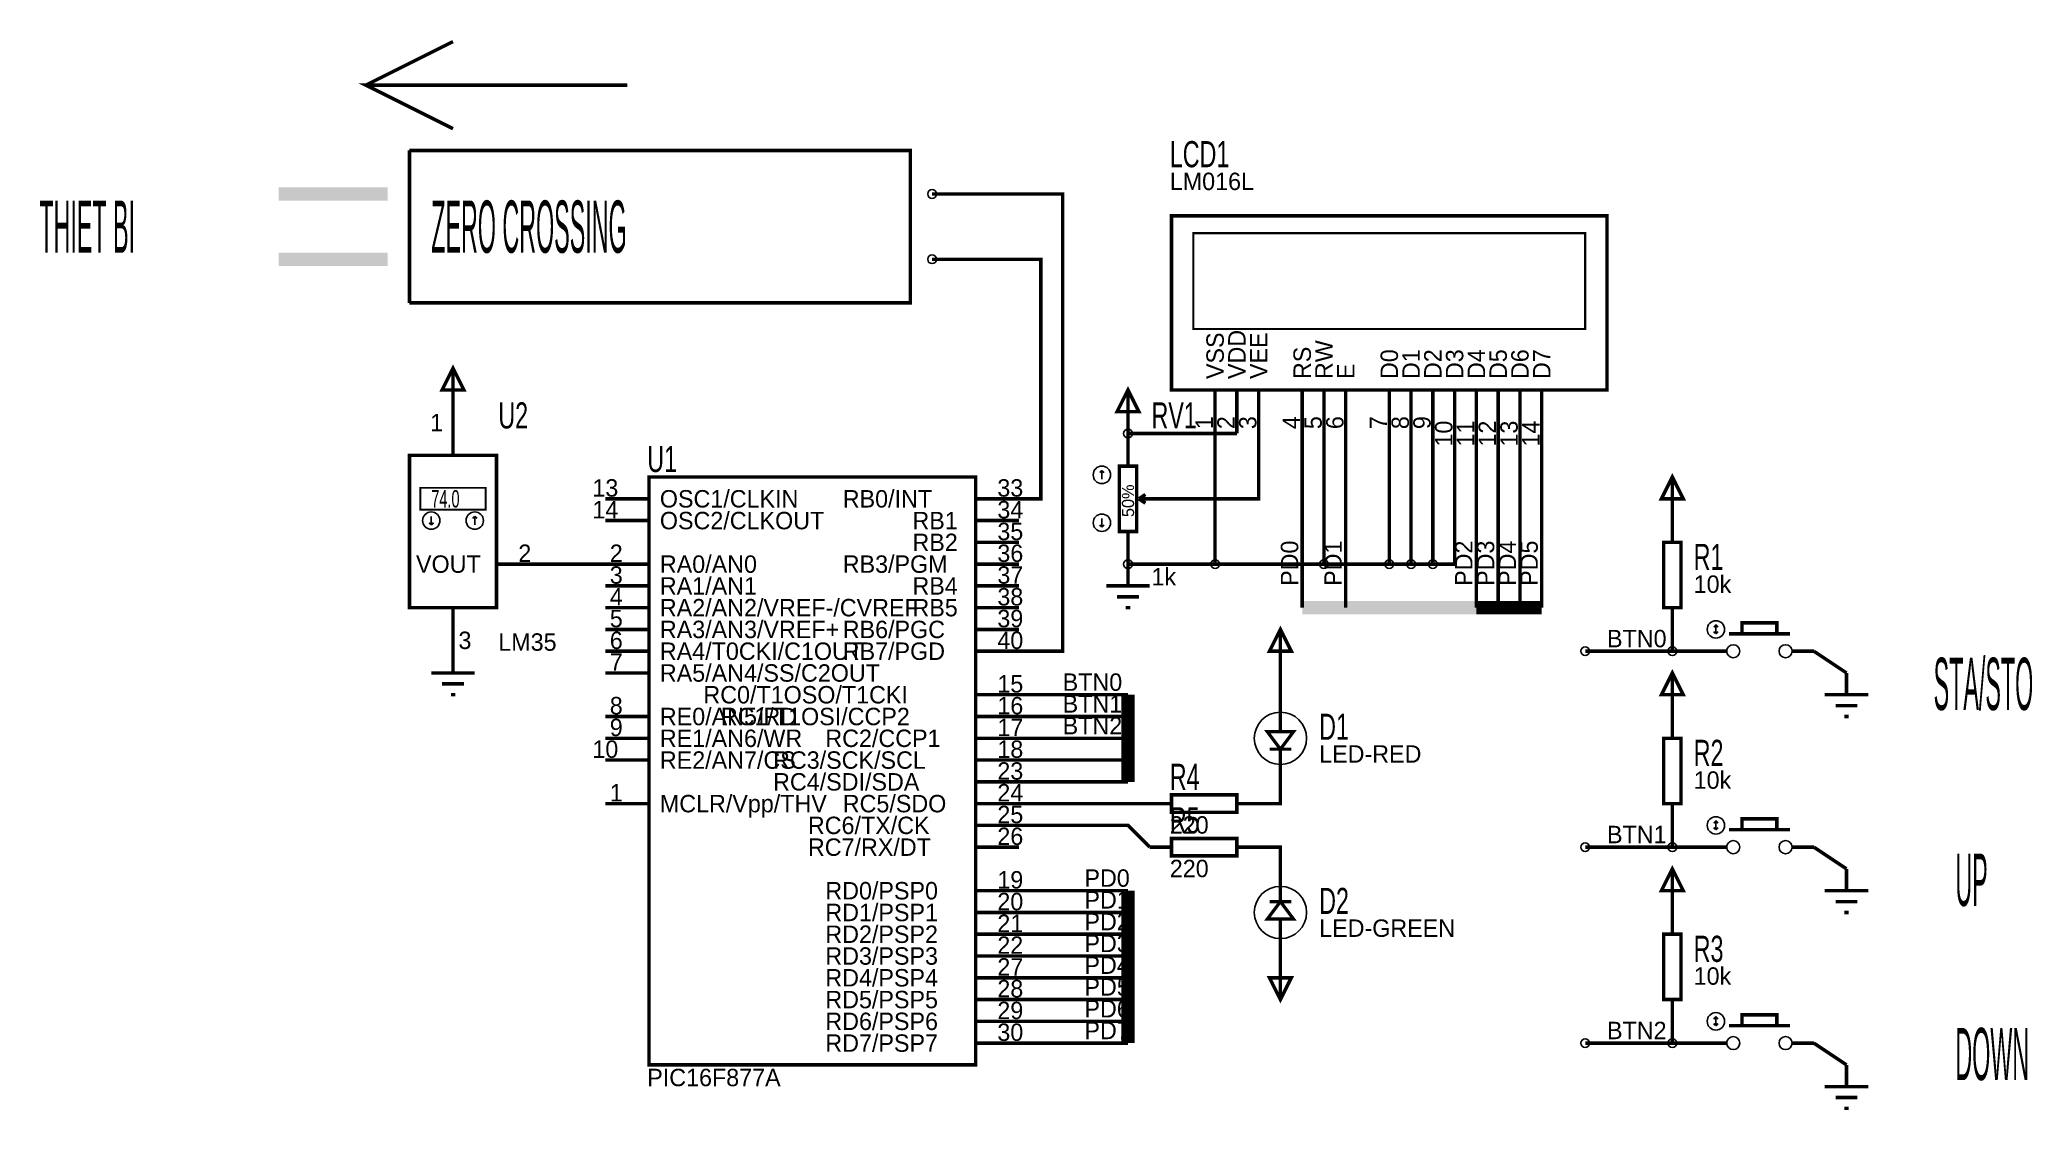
# Model space of a CAD drawing. Header units: inches. Extents: x -5 to 4.15, y -2.91 to 2.01.
import ezdxf

# ---------------------------------------------------------------- set-up
doc = ezdxf.new("R2010")
doc.units = ezdxf.units.IN
doc.layers.get('0').update_dxf_attribs({"linetype": 'CONTINUOUS'})
doc.layers.add('1', color=1, linetype='CONTINUOUS')
doc.layers.add('2', color=2, linetype='CONTINUOUS')

msp = doc.modelspace()

# ---------------------------------------------------------------- linework, layer by layer
for points, const_width in [([(-3.5, 1.8), (-3.1, 2)], 0.016), ([(-2.3, 1.8), (-3.5, 1.8), (-3.1, 1.6)], 0.016), ([(-3.3, 1.5), (-1, 1.5), (-1, 0.8), (-3.3, 0.8)], 0.016), ([(-3.3, 1.5), (-3.3, 0.8)], 0.016), ([(-3.4, 1.3), (-3.9, 1.3)], 0.06), ([(-0.9, 1.3), (-0.3, 1.3), (-0.3, -0.8), (-0.5, -0.8)], 0.016), ([(0.2, 0.4), (2.2, 0.4), (2.2, 1.2), (0.2, 1.2), (0.2, 0.4)], 0.016), ([(0.3, 0.68), (2.1, 0.68), (2.1, 1.12), (0.3, 1.12), (0.3, 0.68)], 0.01), ([(-3.9, 1), (-3.4, 1)], 0.06), ([(-0.9, 1), (-0.4, 1), (-0.4, -0.1), (-0.5, -0.1)], 0.016), ([(-3.15, 0.4), (-3.1, 0.5), (-3.05, 0.4), (-3.15, 0.4)], 0.016), ([(-3.1, 0.3), (-3.1, 0.5)], 0.016), ([(-0.05, 0.3), (0, 0.4), (0.05, 0.3), (-0.05, 0.3)], 0.016), ([(0, 0.2), (0, 0.4)], 0.016), ([(0.4, 0.2), (0.4, 0.4)], 0.016), ([(0.5, 0.2), (0.5, 0.4)], 0.016), ([(0.6, 0.2), (0.6, 0.4)], 0.016), ([(0.8, 0.2), (0.8, 0.4)], 0.016), ([(0.9, 0.2), (0.9, 0.4)], 0.016), ([(1, 0.2), (1, 0.4)], 0.016), ([(1.2, 0.2), (1.2, 0.4)], 0.016), ([(1.3, 0.2), (1.3, 0.4)], 0.016), ([(1.4, 0.2), (1.4, 0.4)], 0.016), ([(1.5, 0.2), (1.5, 0.4)], 0.016), ([(1.6, 0.2), (1.6, 0.4)], 0.016), ([(1.7, 0.2), (1.7, 0.4)], 0.016), ([(1.8, 0.2), (1.8, 0.4)], 0.016), ([(1.9, 0.2), (1.9, 0.4)], 0.016), ([(-3.1, 0.3), (-3.1, 0.3)], 0.016), ([(-3.1, 0.3), (-3.1, 0.1)], 0.016), ([(0, 0.2), (0, 0.2)], 0.016), ([(0.5, 0.2), (0, 0.2), (0, 0.2)], 0.016), ([(0, 0.2), (0, 0.1)], 0.016), ([(0.6, 0.2), (0.6, -0.1), (0.2, -0.1)], 0.016), ([(0.4, 0.2), (0.4, -0.4)], 0.016), ([(0.8, 0.2), (0.8, -0.6)], 0.016), ([(0.9, 0.2), (0.9, -0.4)], 0.016), ([(1, 0.2), (1, -0.6)], 0.016), ([(1.3, 0.2), (1.3, -0.4), (1.2, -0.4)], 0.016), ([(1.2, 0.2), (1.2, -0.4)], 0.016), ([(1.4, 0.2), (1.4, -0.4), (1.3, -0.4)], 0.016), ([(1.5, 0.2), (1.5, -0.4), (1.4, -0.4)], 0.016), ([(1.6, 0.2), (1.6, -0.6)], 0.016), ([(1.7, 0.2), (1.7, -0.6)], 0.016), ([(1.8, 0.2), (1.8, -0.6)], 0.016), ([(1.9, 0.2), (1.9, -0.6)], 0.016), ([(-3.3, -0.6), (-2.9, -0.6), (-2.9, 0.1), (-3.3, 0.1), (-3.3, -0.6)], 0.016), ([(0, 0.05), (0, 0.1)], 0.016), ([(-2.2, -2.7), (-0.7, -2.7), (-0.7, 0), (-2.2, 0), (-2.2, -2.7)], 0.016), ([(-0.12, 0.03), (-0.13, 0.02)], 0.008), ([(-0.12, 0.03), (-0.11, 0.02)], 0.008), ([(-0.12, 0.03), (-0.12, -0.01)], 0.008), ([(-0.04, -0.25), (0.04, -0.25), (0.04, 0.05), (-0.04, 0.05), (-0.04, -0.25)], 0.016), ([(2.55, -0.1), (2.5, 0), (2.45, -0.1), (2.55, -0.1)], 0.016), ([(2.5, -0.2), (2.5, 0)], 0.016), ([(-3.25, -0.15), (-2.95, -0.15), (-2.95, -0.05), (-3.25, -0.05), (-3.25, -0.15)], 0.008), ([(0.05, -0.1), (0.08, -0.08)], 0.016), ([(-3.2, -0.22), (-3.2, -0.18)], 0.008), ([(-3, -0.18), (-3.01, -0.19)], 0.008), ([(-3, -0.18), (-2.99, -0.19)], 0.008), ([(-3, -0.18), (-3, -0.22)], 0.008), ([(-2.4, -0.1), (-2.2, -0.1)], 0.016), ([(-0.5, -0.1), (-0.7, -0.1)], 0.016), ([(0.05, -0.1), (0.08, -0.12)], 0.016), ([(0.05, -0.1), (0.1, -0.1)], 0.016), ([(0.2, -0.1), (0.1, -0.1)], 0.016), ([(-3.2, -0.22), (-3.21, -0.21)], 0.008), ([(-3.2, -0.22), (-3.19, -0.21)], 0.008), ([(-2.4, -0.2), (-2.2, -0.2)], 0.016), ([(-0.5, -0.2), (-0.7, -0.2)], 0.016), ([(-0.12, -0.23), (-0.13, -0.22)], 0.008), ([(-0.12, -0.23), (-0.12, -0.19)], 0.008), ([(-0.12, -0.23), (-0.11, -0.22)], 0.008), ([(0, -0.3), (0, -0.25)], 0.016), ([(2.5, -0.2), (2.5, -0.2)], 0.016), ([(2.5, -0.2), (2.5, -0.3)], 0.016), ([(-0.5, -0.3), (-0.7, -0.3)], 0.016), ([(0, -0.4), (0, -0.3)], 0.016), ([(2.46, -0.6), (2.54, -0.6), (2.54, -0.3), (2.46, -0.3), (2.46, -0.6)], 0.016), ([(-2.7, -0.4), (-2.9, -0.4)], 0.016), ([(-2.4, -0.4), (-2.7, -0.4)], 0.016), ([(-2.4, -0.4), (-2.2, -0.4)], 0.016), ([(-0.5, -0.4), (-0.7, -0.4)], 0.016), ([(0, -0.4), (0, -0.4), (0, -0.4)], 0.016), ([(0, -0.4), (0.4, -0.4)], 0.016), ([(0, -0.4), (0, -0.5)], 0.016), ([(0.4, -0.4), (0.9, -0.4)], 0.016), ([(1.2, -0.4), (0.9, -0.4)], 0.016), ([(-2.4, -0.5), (-2.2, -0.5)], 0.016), ([(-0.5, -0.5), (-0.7, -0.5)], 0.016), ([(-0.1, -0.5), (0.1, -0.5)], 0.016), ([(-0.05, -0.55), (0.05, -0.55)], 0.016), ([(-3.1, -0.8), (-3.1, -0.6)], 0.016), ([(-2.4, -0.6), (-2.2, -0.6)], 0.016), ([(-0.5, -0.6), (-0.7, -0.6)], 0.016), ([(-0.01, -0.6), (0.01, -0.6)], 0.016), ([(0.8, -0.6), (1, -0.6)], 0.06), ([(1.6, -0.6), (1, -0.6)], 0.06), ([(1.7, -0.6), (1.6, -0.6)], 0.06), ([(1.8, -0.6), (1.7, -0.6)], 0.06), ([(1.9, -0.6), (1.8, -0.6)], 0.06), ([(2.5, -0.7), (2.5, -0.6)], 0.016), ([(-2.4, -0.7), (-2.2, -0.7)], 0.016), ([(-0.5, -0.7), (-0.7, -0.7)], 0.016), ([(0.65, -0.8), (0.7, -0.7), (0.75, -0.8), (0.65, -0.8)], 0.016), ([(0.7, -0.9), (0.7, -0.7)], 0.016), ([(2.5, -0.7), (2.5, -0.8)], 0.016), ([(2.71, -0.69), (2.7, -0.68), (2.69, -0.69)], 0.008), ([(2.7, -0.72), (2.69, -0.71)], 0.008), ([(2.7, -0.72), (2.7, -0.68)], 0.008), ([(2.7, -0.72), (2.71, -0.71)], 0.008), ([(3.04, -0.72), (2.76, -0.72)], 0.016), ([(2.82, -0.72), (2.98, -0.72), (2.98, -0.67), (2.82, -0.67), (2.82, -0.72)], 0.016), ([(-3.1, -0.8), (-3.1, -0.8)], 0.016), ([(-3.1, -0.8), (-3.1, -0.9)], 0.016), ([(-2.4, -0.8), (-2.2, -0.8)], 0.016), ([(-0.5, -0.8), (-0.7, -0.8)], 0.016), ([(2.65, -0.8), (2.5, -0.8), (2.1, -0.8)], 0.016), ([(2.65, -0.8), (2.75, -0.8)], 0.016), ([(3.15, -0.8), (3.05, -0.8)], 0.016), ([(3.15, -0.8), (3.3, -0.9)], 0.016), ([(-3.2, -0.9), (-3, -0.9)], 0.016), ([(-2.4, -0.9), (-2.2, -0.9)], 0.016), ([(0.7, -1), (0.7, -0.9)], 0.016), ([(2.55, -1), (2.5, -0.9), (2.45, -1), (2.55, -1)], 0.016), ([(2.5, -1.1), (2.5, -0.9)], 0.016), ([(3.3, -0.9), (3.3, -1)], 0.016), ([(-3.15, -0.95), (-3.05, -0.95)], 0.016), ([(-3.11, -1), (-3.09, -1)], 0.016), ([(-0.5, -1), (-0.7, -1)], 0.016), ([(-0.5, -1), (0, -1)], 0.016), ([(0, -1), (0, -1.1)], 0.06), ([(0.7, -1), (0.7, -1.1)], 0.016), ([(3.4, -1), (3.2, -1)], 0.016), ([(-2.4, -1.1), (-2.2, -1.1)], 0.016), ([(-0.5, -1.1), (-0.7, -1.1)], 0.016), ([(-0.5, -1.1), (0, -1.1)], 0.016), ([(0, -1.1), (0, -1.2)], 0.06), ([(0.7, -1.1), (0.7, -1.17)], 0.016), ([(2.5, -1.1), (2.5, -1.1)], 0.016), ([(2.5, -1.1), (2.5, -1.2)], 0.016), ([(3.35, -1.05), (3.25, -1.05)], 0.016), ([(3.31, -1.1), (3.29, -1.1)], 0.016), ([(0, -1.3), (0, -1.2)], 0.06), ([(0.7, -1.25), (0.64, -1.17), (0.76, -1.17), (0.7, -1.25)], 0.015), ([(-2.4, -1.2), (-2.2, -1.2)], 0.016), ([(-0.5, -1.2), (-0.7, -1.2)], 0.016), ([(-0.5, -1.2), (0, -1.2)], 0.016), ([(0, -1.3), (0, -1.4)], 0.06), ([(0.75, -1.25), (0.65, -1.25)], 0.015), ([(0.7, -1.25), (0.7, -1.3)], 0.016), ([(2.46, -1.5), (2.54, -1.5), (2.54, -1.2), (2.46, -1.2), (2.46, -1.5)], 0.016), ([(-2.4, -1.3), (-2.2, -1.3)], 0.016), ([(-0.5, -1.3), (-0.7, -1.3)], 0.016), ([(-0.5, -1.3), (0, -1.3)], 0.016), ([(0.7, -1.4), (0.7, -1.3)], 0.016), ([(-0.5, -1.4), (-0.7, -1.4)], 0.016), ([(-0.5, -1.4), (0, -1.4)], 0.016), ([(0.2, -1.54), (0.5, -1.54), (0.5, -1.46), (0.2, -1.46), (0.2, -1.54)], 0.016), ([(0.7, -1.4), (0.7, -1.5), (0.6, -1.5)], 0.016), ([(-2.4, -1.5), (-2.2, -1.5)], 0.016), ([(-0.5, -1.5), (-0.7, -1.5)], 0.016), ([(-0.5, -1.5), (0.1, -1.5)], 0.016), ([(0.1, -1.5), (0.2, -1.5)], 0.016), ([(0.6, -1.5), (0.5, -1.5)], 0.016), ([(2.5, -1.6), (2.5, -1.5)], 0.016), ([(-0.5, -1.6), (-0.7, -1.6)], 0.016), ([(-0.5, -1.6), (0, -1.6), (0.1, -1.7)], 0.016), ([(2.5, -1.6), (2.5, -1.7)], 0.016), ([(2.71, -1.59), (2.7, -1.58), (2.69, -1.59)], 0.008), ([(2.7, -1.62), (2.69, -1.61)], 0.008), ([(2.7, -1.62), (2.7, -1.58)], 0.008), ([(2.7, -1.62), (2.71, -1.61)], 0.008), ([(3.04, -1.62), (2.76, -1.62)], 0.016), ([(2.82, -1.62), (2.98, -1.62), (2.98, -1.57), (2.82, -1.57), (2.82, -1.62)], 0.016), ([(-0.5, -1.7), (-0.7, -1.7)], 0.016), ([(0.1, -1.7), (0.2, -1.7)], 0.016), ([(0.2, -1.74), (0.5, -1.74), (0.5, -1.66), (0.2, -1.66), (0.2, -1.74)], 0.016), ([(0.6, -1.7), (0.5, -1.7)], 0.016), ([(0.6, -1.7), (0.7, -1.7), (0.7, -1.8)], 0.016), ([(2.65, -1.7), (2.5, -1.7), (2.1, -1.7)], 0.016), ([(2.65, -1.7), (2.75, -1.7)], 0.016), ([(3.15, -1.7), (3.05, -1.7)], 0.016), ([(3.15, -1.7), (3.3, -1.8)], 0.016), ([(0.7, -1.8), (0.7, -1.9)], 0.016), ([(2.55, -1.9), (2.5, -1.8), (2.45, -1.9), (2.55, -1.9)], 0.016), ([(2.5, -2), (2.5, -1.8)], 0.016), ([(3.3, -1.8), (3.3, -1.9)], 0.016), ([(-0.5, -1.9), (-0.7, -1.9)], 0.016), ([(-0.5, -1.9), (0, -1.9)], 0.016), ([(0, -1.9), (0, -2)], 0.06), ([(0.7, -1.95), (0.7, -1.9)], 0.016), ([(3.4, -1.9), (3.2, -1.9)], 0.016), ([(-0.5, -2), (-0.7, -2)], 0.016), ([(-0.5, -2), (0, -2)], 0.016), ([(0, -2), (0, -2.1)], 0.06), ([(0.7, -1.95), (0.76, -2.03), (0.64, -2.03), (0.7, -1.95)], 0.015), ([(0.65, -1.95), (0.75, -1.95)], 0.015), ([(2.5, -2), (2.5, -2)], 0.016), ([(2.5, -2), (2.5, -2.1)], 0.016), ([(3.35, -1.95), (3.25, -1.95)], 0.016), ([(3.31, -2), (3.29, -2)], 0.016), ([(-0.5, -2.1), (-0.7, -2.1)], 0.016), ([(-0.5, -2.1), (0, -2.1)], 0.016), ([(0, -2.1), (0, -2.2)], 0.06), ([(0.7, -2.1), (0.7, -2.03)], 0.016), ([(0.7, -2.2), (0.7, -2.1)], 0.016), ([(2.46, -2.4), (2.54, -2.4), (2.54, -2.1), (2.46, -2.1), (2.46, -2.4)], 0.016), ([(-0.5, -2.2), (-0.7, -2.2)], 0.016), ([(-0.5, -2.2), (0, -2.2)], 0.016), ([(0, -2.2), (0, -2.3)], 0.06), ([(0.7, -2.2), (0.7, -2.2)], 0.016), ([(0.7, -2.2), (0.7, -2.4)], 0.016), ([(0, -2.3), (0, -2.4)], 0.06), ([(-0.5, -2.3), (-0.7, -2.3)], 0.016), ([(-0.5, -2.3), (0, -2.3)], 0.016), ([(0, -2.4), (0, -2.5)], 0.06), ([(0.75, -2.3), (0.7, -2.4), (0.65, -2.3), (0.75, -2.3)], 0.016), ([(-0.5, -2.4), (-0.7, -2.4)], 0.016), ([(-0.5, -2.4), (0, -2.4)], 0.016), ([(0, -2.6), (0, -2.5)], 0.06), ([(2.5, -2.5), (2.5, -2.4)], 0.016), ([(2.82, -2.52), (2.98, -2.52), (2.98, -2.47), (2.82, -2.47), (2.82, -2.52)], 0.016), ([(-0.5, -2.5), (-0.7, -2.5)], 0.016), ([(-0.5, -2.5), (0, -2.5)], 0.016), ([(2.5, -2.5), (2.5, -2.6)], 0.016), ([(2.71, -2.49), (2.7, -2.48), (2.69, -2.49)], 0.008), ([(2.7, -2.52), (2.69, -2.51)], 0.008), ([(2.7, -2.52), (2.7, -2.48)], 0.008), ([(2.7, -2.52), (2.71, -2.51)], 0.008), ([(3.04, -2.52), (2.76, -2.52)], 0.016), ([(-0.5, -2.6), (-0.7, -2.6)], 0.016), ([(-0.5, -2.6), (0, -2.6)], 0.016), ([(2.65, -2.6), (2.5, -2.6), (2.1, -2.6)], 0.016), ([(2.65, -2.6), (2.75, -2.6)], 0.016), ([(3.15, -2.6), (3.05, -2.6)], 0.016), ([(3.15, -2.6), (3.3, -2.7)], 0.016), ([(3.3, -2.7), (3.3, -2.8)], 0.016), ([(3.4, -2.8), (3.2, -2.8)], 0.016), ([(3.35, -2.85), (3.25, -2.85)], 0.016), ([(3.31, -2.9), (3.29, -2.9)], 0.016)]:
    msp.add_lwpolyline(points, dxfattribs=dict(const_width=const_width))
for centre, radius in [((-0.9, 1.3), 0.02), ((-0.9, 1), 0.02), ((0, 0.2), 0.02), ((-0.12, 0.01), 0.04), ((-3.2, -0.2), 0.04), ((-3, -0.2), 0.04), ((-0.12, -0.21), 0.04), ((0, -0.4), 0.02), ((0.4, -0.4), 0.02), ((0.9, -0.4), 0.02), ((1.2, -0.4), 0.02), ((1.3, -0.4), 0.02), ((1.4, -0.4), 0.02), ((2.7, -0.7), 0.04), ((2.1, -0.8), 0.02), ((2.5, -0.8), 0.02), ((2.78, -0.8), 0.03), ((3.02, -0.8), 0.03), ((0.7, -1.2), 0.12), ((2.7, -1.6), 0.04), ((2.1, -1.7), 0.02), ((2.5, -1.7), 0.02), ((2.78, -1.7), 0.03), ((3.02, -1.7), 0.03), ((0.7, -2), 0.12), ((2.7, -2.5), 0.04), ((2.1, -2.6), 0.02), ((2.5, -2.6), 0.02), ((2.78, -2.6), 0.03), ((3.02, -2.6), 0.03)]:
    msp.add_circle(centre, radius)

# ---------------------------------------------------------------- texts
for s, height, width, p in [('LCD1', 0.12, 0.666667, (0.192, 1.423)), ('THIET BI', 0.24, 0.333333, (-5, 1.03)), ('ZERO CROSSING', 0.24, 0.333333, (-3.2, 1.03)), ('U2', 0.12, 0.666667, (-2.892, 0.223)), ('RV1', 0.12, 0.666667, (0.108, 0.223)), ('U1', 0.12, 0.666667, (-2.208, 0.023)), ('R1', 0.12, 0.666667, (2.598, -0.427)), ('STA/STO', 0.24, 0.333333, (3.7, -1.07)), ('D1', 0.12, 0.666667, (0.878, -1.207)), ('R2', 0.12, 0.666667, (2.598, -1.327)), ('R4', 0.12, 0.666667, (0.192, -1.437)), ('R5', 0.12, 0.666667, (0.192, -1.637)), ('UP', 0.24, 0.333333, (3.8, -1.97)), ('D2', 0.12, 0.666667, (0.878, -2.007)), ('R3', 0.12, 0.666667, (2.598, -2.227)), ('DOWN', 0.24, 0.333333, (3.8, -2.77))]:
    msp.add_text(s, height=height, dxfattribs=dict(width=width)).set_placement(p)
for s, p in [('LM016L', (0.192, 1.318)), ('1', (-3.205, 0.21)), ('13', (-2.46, -0.09)), ('OSC1/CLKIN', (-2.15, -0.14)), ('RB0/INT', (-1.31, -0.14)), ('33', (-0.6, -0.09)), ('14', (-2.46, -0.19)), ('OSC2/CLKOUT', (-2.15, -0.24)), ('RB1', (-0.99, -0.24)), ('34', (-0.6, -0.19)), ('RB2', (-0.99, -0.34)), ('35', (-0.6, -0.29)), ('VOUT', (-3.27, -0.44)), ('2', (-2.8, -0.39)), ('2', (-2.38, -0.39)), ('RA0/AN0', (-2.15, -0.44)), ('RB3/PGM', (-1.31, -0.44)), ('36', (-0.6, -0.39)), ('3', (-2.38, -0.49)), ('RA1/AN1', (-2.15, -0.54)), ('37', (-0.6, -0.49)), ('1k', (0.108, -0.498)), ('10k', (2.598, -0.532)), ('4', (-2.38, -0.59)), ('RB4', (-0.99, -0.54)), ('38', (-0.6, -0.59)), ('5', (-2.38, -0.69)), ('RA2/AN2/VREF-/CVREF', (-2.15, -0.64)), ('RB5', (-0.99, -0.64)), ('39', (-0.6, -0.69)), ('3', (-3.075, -0.79)), ('LM35', (-2.892, -0.798)), ('6', (-2.38, -0.79)), ('RA3/AN3/VREF+', (-2.15, -0.74)), ('RB6/PGC', (-1.31, -0.74)), ('40', (-0.6, -0.79)), ('BTN0', (2.2, -0.782)), ('7', (-2.38, -0.89)), ('RA4/T0CKI/C1OUT', (-2.15, -0.84)), ('RB7/PGD', (-1.31, -0.84)), ('RA5/AN4/SS/C2OUT', (-2.15, -0.94)), ('15', (-0.6, -0.99)), ('BTN0', (-0.3, -0.982)), ('RC0/T1OSO/T1CKI', (-1.95, -1.04)), ('BTN1', (-0.3, -1.082)), ('8', (-2.38, -1.09)), ('RE0/AN5/RD', (-2.15, -1.14)), ('RC1/T1OSI/CCP2', (-1.87, -1.14)), ('16', (-0.6, -1.09)), ('9', (-2.38, -1.19)), ('RE1/AN6/WR', (-2.15, -1.24)), ('RC2/CCP1', (-1.39, -1.24)), ('17', (-0.6, -1.19)), ('BTN2', (-0.3, -1.182)), ('10', (-2.46, -1.29)), ('RE2/AN7/CS', (-2.15, -1.34)), ('RC3/SCK/SCL', (-1.63, -1.34)), ('18', (-0.6, -1.29)), ('LED-RED', (0.878, -1.312)), ('RC4/SDI/SDA', (-1.63, -1.44)), ('23', (-0.6, -1.39)), ('10k', (2.598, -1.432)), ('1', (-2.38, -1.49)), ('MCLR/Vpp/THV', (-2.15, -1.54)), ('RC5/SDO', (-1.31, -1.54)), ('24', (-0.6, -1.49)), ('25', (-0.6, -1.59)), ('RC6/TX/CK', (-1.47, -1.64)), ('26', (-0.6, -1.69)), ('220', (0.192, -1.638)), ('BTN1', (2.2, -1.682)), ('RC7/RX/DT', (-1.47, -1.74)), ('19', (-0.6, -1.89)), ('PD0', (-0.2, -1.882)), ('220', (0.192, -1.838)), ('RD0/PSP0', (-1.39, -1.94)), ('20', (-0.6, -1.99)), ('PD1', (-0.2, -1.982)), ('RD1/PSP1', (-1.39, -2.04)), ('21', (-0.6, -2.09)), ('PD2', (-0.2, -2.082)), ('RD2/PSP2', (-1.39, -2.14)), ('PD3', (-0.2, -2.182)), ('LED-GREEN', (0.878, -2.112)), ('RD3/PSP3', (-1.39, -2.24)), ('22', (-0.6, -2.19)), ('RD4/PSP4', (-1.39, -2.34)), ('27', (-0.6, -2.29)), ('PD4', (-0.2, -2.282)), ('10k', (2.598, -2.332)), ('RD5/PSP5', (-1.39, -2.44)), ('28', (-0.6, -2.39)), ('PD5', (-0.2, -2.382)), ('RD6/PSP6', (-1.39, -2.54)), ('29', (-0.6, -2.49)), ('PD6', (-0.2, -2.482)), ('RD7/PSP7', (-1.39, -2.64)), ('30', (-0.6, -2.59)), ('PD7', (-0.2, -2.582)), ('BTN2', (2.2, -2.582)), ('PIC16F877A', (-2.208, -2.798))]:
    msp.add_text(s, height=0.08).set_placement(p)
for s, p in [('VSS', (0.44, 0.45)), ('VDD', (0.54, 0.45)), ('VEE', (0.64, 0.45)), ('RS', (0.84, 0.45)), ('RW', (0.94, 0.45)), ('D0', (1.24, 0.45)), ('D1', (1.34, 0.45)), ('D2', (1.44, 0.45)), ('D3', (1.54, 0.45)), ('D4', (1.64, 0.45)), ('D5', (1.74, 0.45)), ('D6', (1.84, 0.45)), ('D7', (1.94, 0.45)), ('E', (1.04, 0.45)), ('3', (0.59, 0.22)), ('4', (0.79, 0.22)), ('5', (0.89, 0.22)), ('6', (0.99, 0.22)), ('8', (1.29, 0.22)), ('1', (0.39, 0.22)), ('2', (0.49, 0.22)), ('7', (1.19, 0.22)), ('9', (1.39, 0.22)), ('10', (1.49, 0.14)), ('11', (1.59, 0.14)), ('12', (1.69, 0.14)), ('13', (1.79, 0.14)), ('14', (1.89, 0.14)), ('PD0', (0.782, -0.5)), ('PD1', (0.982, -0.5)), ('PD2', (1.582, -0.5)), ('PD3', (1.682, -0.5)), ('PD4', (1.782, -0.5)), ('PD5', (1.882, -0.5))]:
    msp.add_text(s, height=0.08, rotation=90).set_placement(p)
at = {"layer": '1'}
msp.add_text('50%', height=0.056, rotation=90, dxfattribs=at).set_placement((0.028, -0.184))
at = {"layer": '2', "width": 0.625}
msp.add_text('74.0', height=0.08, dxfattribs=at).set_placement((-3.2, -0.14))

doc.saveas('drawing.dxf')
